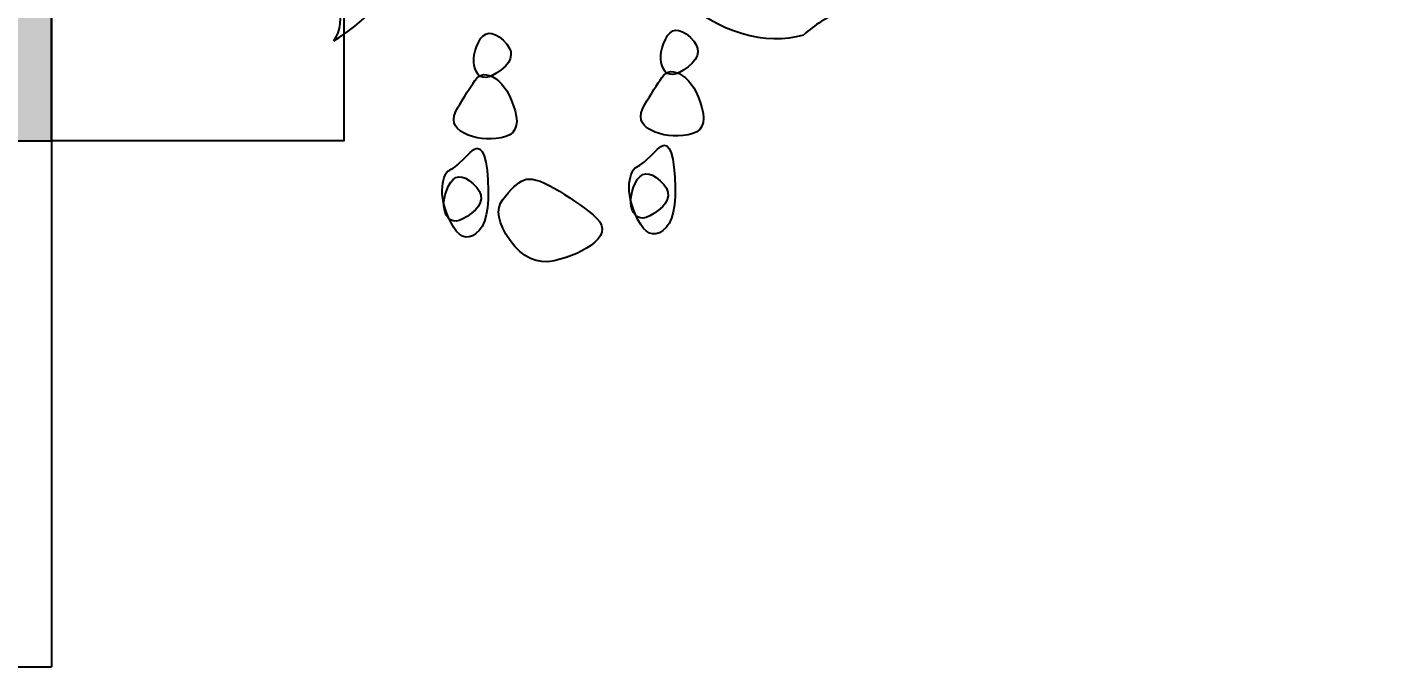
# Model space of a CAD drawing. Header units: millimetres. Extents: x 148889 to 229003, y -70503 to 111106.
# Drawn here: x 214967.6 to 215429.5, y -60731.1 to -60512.2 of the extents above; entities that cross this region are included whole.
import ezdxf

# ---------------------------------------------------------------- set-up
doc = ezdxf.new("R2010")
doc.units = ezdxf.units.MM
doc.header["$PDMODE"] = 3
for name, color, linetype in [('P-原墙线', 7, 'Continuous'), ('P-外部尺寸', 44, 'Continuous'), ('P-活动家具', 3, 'Continuous')]:
    doc.layers.add(name, color=color, linetype=linetype)
doc.styles.add('Arial', font='arial.ttf')
doc.dimstyles.new('1比80', dxfattribs={"dimscale": 80, "dimtxt": 2, "dimasz": 1.25, "dimexe": 1, "dimexo": 1, "dimgap": 0.25, "dimtad": 1, "dimdec": 0, "dimrnd": 0.005, "dimzin": 0, "dimdsep": 46, "dimtxsty": 'Arial', "dimblk": 'ARCHTICK', "dimcen": 0.125, "dimdle": 1, "dimclrd": 44, "dimclre": 44, "dimclrt": 50, "dimadec": 0, "dimazin": 0, "dimtfac": 1, "dimtdec": 0, "dimtix": 1, "dimtmove": 2, "dimatfit": 3, "dimldrblk": 'DOT', "dimfxl": 5, "dimfxlon": 1, "dimtvp": 1, "dimtolj": 1, "dimtzin": 0, "dimarcsym": 0})

# ---------------------------------------------------------------- blocks, each defined once
blk = doc.blocks.new('_ArchTick')
at = {"color": 0, "linetype": 'ByBlock', "const_width": 0.15}
blk.add_lwpolyline([(-0.5, -0.5), (0.5, 0.5)], dxfattribs=at)
blk = doc.blocks.new('*D311')
at = {"layer": 'Defpoints', "color": 0}
for p in [(214675.95, -60411.09), (218361.17, -60411.09), (215774.24, -64026.09)]:
    blk.add_point(p, dxfattribs=at)
at = {"layer": 'P-外部尺寸', "color": 44, "lineweight": -2}
for p, q in [((218361.17, -64106.09), (218361.17, -60331.09)), ((217961.17, -60411.09), (218441.17, -60411.09)), ((217961.17, -64026.09), (218441.17, -64026.09))]:
    blk.add_line(p, q, dxfattribs=at)
at = {"layer": 'P-外部尺寸', "color": 44, "lineweight": -2, "xscale": 100, "yscale": 100, "zscale": 100}
for p, rotation in [((218361.17, -60411.09), 90), ((218361.17, -64026.09), 270)]:
    blk.add_blockref('_ArchTick', p, dxfattribs=dict(at, rotation=rotation))
at = {"layer": 'P-外部尺寸', "color": 50, "insert": (218259.43, -62218.59), "char_height": 160, "attachment_point": 5, "rotation": 90, "style": 'Arial'}
blk.add_mtext('\\A1;3615', dxfattribs=at)
blk = doc.blocks.new('_Dot')
at = {"color": 0, "linetype": 'ByBlock', "lineweight": -2}
blk.add_line((-0.5, 0), (-1, 0), dxfattribs=at)
at = {"color": 0, "linetype": 'ByBlock', "const_width": 0.5}
blk.add_lwpolyline([(-0.25, 0, 1), (0.25, 0, 1)], format="xyb", close=True, dxfattribs=at)
blk = doc.blocks.new('A$C0E8316F6')
at = {"layer": 'P-活动家具', "color": 252}
for p, q in [((302.22, 78.31), (303.14, 78.92)), ((303.14, 78.92), (304.16, 79.19)), ((304.16, 79.19), (305.26, 79.11)), ((305.26, 79.11), (306.45, 78.68)), ((306.45, 78.68), (307.73, 77.91)), ((236.07, 73.55), (236.7, 75.01)), ((236.7, 75.01), (237.45, 76.32)), ((237.45, 76.32), (238.29, 77.28)), ((238.29, 77.28), (239.22, 77.89)), ((239.22, 77.89), (240.23, 78.16)), ((240.23, 78.16), (241.34, 78.08)), ((241.34, 78.08), (242.53, 77.65)), ((242.53, 77.65), (243.81, 76.88)), ((243.81, 76.88), (245.18, 75.76)), ((245.18, 75.76), (246.4, 74.46)), ((246.4, 74.46), (247.25, 73.18)), ((299.52, 73.18), (299.99, 74.58)), ((299.99, 74.58), (300.62, 76.04)), ((300.62, 76.04), (301.38, 77.35)), ((301.38, 77.35), (302.22, 78.31)), ((307.73, 77.91), (309.1, 76.78)), ((309.1, 76.78), (310.33, 75.49)), ((310.33, 75.49), (311.18, 74.21)), ((311.18, 74.21), (311.66, 72.93)), ((235.12, 69.52), (235.28, 70.81)), ((235.12, 68.28), (235.12, 69.52)), ((235.28, 70.81), (235.6, 72.15)), ((235.6, 72.15), (236.07, 73.55)), ((247.57, 69.38), (246.93, 68.13)), ((247.25, 73.18), (247.73, 71.9)), ((247.84, 70.64), (247.57, 69.38)), ((247.73, 71.9), (247.84, 70.64)), ((299.04, 69.31), (299.05, 70.55)), ((299.2, 68.13), (299.04, 69.31)), ((299.05, 70.55), (299.21, 71.84)), ((299.21, 71.84), (299.52, 73.18)), ((311.5, 70.41), (310.85, 69.16)), ((311.76, 71.67), (311.5, 70.41)), ((311.66, 72.93), (311.76, 71.67)), ((235.27, 67.11), (235.12, 68.28)), ((235.58, 65.98), (235.27, 67.11)), ((236.05, 64.91), (235.58, 65.98)), ((236.66, 64.02), (236.05, 64.91)), ((244.53, 65.66), (243.02, 64.58)), ((245.92, 66.89), (244.53, 65.66)), ((246.93, 68.13), (245.92, 66.89)), ((299.51, 67.01), (299.2, 68.13)), ((299.98, 65.94), (299.51, 67.01)), ((300.58, 65.04), (299.98, 65.94)), ((301.32, 64.43), (300.58, 65.04)), ((300.84, 64.44), (301.62, 64.83)), ((301.62, 64.83), (302.46, 65.01)), ((302.46, 65.01), (303.36, 64.99)), ((303.36, 64.99), (304.32, 64.76)), ((305.56, 64.8), (304.31, 64.29)), ((304.32, 64.76), (305.34, 64.33)), ((306.94, 65.61), (305.56, 64.8)), ((308.45, 66.69), (306.94, 65.61)), ((309.84, 67.92), (308.45, 66.69)), ((310.85, 69.16), (309.84, 67.92)), ((233.5, 59.03), (234.2, 60.1)), ((234.2, 60.1), (234.88, 61.1)), ((234.88, 61.1), (235.53, 62.03)), ((235.53, 62.03), (236.19, 62.82)), ((236.19, 62.82), (236.92, 63.41)), ((237.4, 63.4), (236.66, 64.02)), ((236.92, 63.41), (237.7, 63.8)), ((238.26, 63.07), (237.4, 63.4)), ((237.7, 63.8), (238.54, 63.98)), ((239.26, 63.02), (238.26, 63.07)), ((238.54, 63.98), (239.44, 63.96)), ((240.38, 63.26), (239.26, 63.02)), ((239.44, 63.96), (240.4, 63.73)), ((241.64, 63.77), (240.38, 63.26)), ((240.4, 63.73), (241.42, 63.3)), ((241.42, 63.3), (242.49, 62.67)), ((243.02, 64.58), (241.64, 63.77)), ((242.49, 62.67), (243.57, 61.85)), ((243.57, 61.85), (244.58, 60.88)), ((244.58, 60.88), (245.52, 59.74)), ((296.69, 58.91), (297.42, 60.06)), ((297.42, 60.06), (298.13, 61.13)), ((298.13, 61.13), (298.8, 62.13)), ((298.8, 62.13), (299.45, 63.06)), ((299.45, 63.06), (300.12, 63.85)), ((300.12, 63.85), (300.84, 64.44)), ((302.19, 64.1), (301.32, 64.43)), ((303.19, 64.05), (302.19, 64.1)), ((304.31, 64.29), (303.19, 64.05)), ((305.34, 64.33), (306.42, 63.7)), ((306.42, 63.7), (307.49, 62.88)), ((307.49, 62.88), (308.5, 61.91)), ((308.5, 61.91), (309.44, 60.77)), ((309.44, 60.77), (310.31, 59.47)), ((231.22, 55.38), (232.01, 56.67)), ((232.01, 56.67), (232.77, 57.88)), ((232.77, 57.88), (233.5, 59.03)), ((245.52, 59.74), (246.39, 58.45)), ((246.39, 58.45), (247.2, 56.99)), ((247.2, 56.99), (247.94, 55.37)), ((294.34, 55.05), (295.15, 56.41)), ((295.15, 56.41), (295.94, 57.7)), ((295.94, 57.7), (296.69, 58.91)), ((310.31, 59.47), (311.12, 58.02)), ((311.12, 58.02), (311.86, 56.4)), ((311.86, 56.4), (312.54, 54.63)), ((228.43, 49.86), (228.86, 51.18)), ((228.86, 51.18), (229.57, 52.59)), ((229.57, 52.59), (230.41, 54.02)), ((230.41, 54.02), (231.22, 55.38)), ((247.94, 55.37), (248.61, 53.6)), ((248.61, 53.6), (249.22, 51.66)), ((249.22, 51.66), (249.65, 49.75)), ((292.2, 49.66), (292.35, 50.89)), ((292.35, 50.89), (292.78, 52.21)), ((292.78, 52.21), (293.49, 53.62)), ((293.49, 53.62), (294.34, 55.05)), ((312.54, 54.63), (313.14, 52.69)), ((313.14, 52.69), (313.57, 50.78)), ((228.28, 48.63), (228.43, 49.86)), ((228.42, 47.5), (228.28, 48.63)), ((228.84, 46.47), (228.42, 47.5)), ((229.54, 45.53), (228.84, 46.47)), ((249.63, 46.58), (249.18, 45.31)), ((249.78, 48.06), (249.63, 46.58)), ((249.65, 49.75), (249.78, 48.06)), ((292.34, 48.53), (292.2, 49.66)), ((292.76, 47.5), (292.34, 48.53)), ((293.46, 46.56), (292.76, 47.5)), ((294.45, 45.72), (293.46, 46.56)), ((313.11, 46.34), (312.37, 45.28)), ((313.55, 47.6), (313.11, 46.34)), ((313.71, 49.09), (313.55, 47.6)), ((313.57, 50.78), (313.71, 49.09)), ((230.52, 44.69), (229.54, 45.53)), ((231.79, 43.94), (230.52, 44.69)), ((233.23, 43.31), (231.79, 43.94)), ((234.7, 42.8), (233.23, 43.31)), ((236.22, 42.41), (234.7, 42.8)), ((237.79, 42.15), (236.22, 42.41)), ((239.39, 42.02), (237.79, 42.15)), ((241.05, 42.01), (239.39, 42.02)), ((242.74, 42.13), (241.05, 42.01)), ((244.48, 42.37), (242.74, 42.13)), ((246.09, 42.79), (244.48, 42.37)), ((247.41, 43.41), (246.09, 42.79)), ((248.44, 44.25), (247.41, 43.41)), ((249.18, 45.31), (248.44, 44.25)), ((295.72, 44.97), (294.45, 45.72)), ((297.15, 44.34), (295.72, 44.97)), ((298.63, 43.83), (297.15, 44.34)), ((300.15, 43.44), (298.63, 43.83)), ((301.71, 43.18), (300.15, 43.44)), ((303.32, 43.05), (301.71, 43.18)), ((304.97, 43.04), (303.32, 43.05)), ((306.66, 43.16), (304.97, 43.04)), ((308.4, 43.4), (306.66, 43.16)), ((310.02, 43.82), (308.4, 43.4)), ((311.34, 44.44), (310.02, 43.82)), ((312.37, 45.28), (311.34, 44.44)), ((232.67, 36.11), (233.9, 37.37)), ((233.9, 37.37), (235.12, 38.39)), ((235.12, 38.39), (236.21, 38.79)), ((236.21, 38.79), (237.16, 38.55)), ((237.16, 38.55), (237.98, 37.69)), ((237.98, 37.69), (238.67, 36.2)), ((295.46, 36.02), (296.59, 37.13)), ((296.59, 37.13), (297.83, 38.4)), ((297.83, 38.4), (299.05, 39.42)), ((299.05, 39.42), (300.14, 39.81)), ((300.14, 39.81), (301.09, 39.58)), ((301.09, 39.58), (301.91, 38.72)), ((301.91, 38.72), (302.6, 37.22)), ((302.6, 37.22), (303.15, 35.1)), ((228.01, 31.98), (228.74, 32.51)), ((228.74, 32.51), (229.57, 33.19)), ((229.57, 33.19), (230.5, 34.02)), ((230.5, 34.02), (231.53, 34.99)), ((231.53, 34.99), (232.67, 36.11)), ((238.67, 36.2), (239.22, 34.07)), ((239.22, 34.07), (239.64, 31.33)), ((290.34, 32.15), (290.79, 32.39)), ((290.79, 32.39), (291.32, 32.63)), ((291.32, 32.63), (291.94, 33.01)), ((291.94, 33.01), (292.66, 33.54)), ((292.66, 33.54), (293.49, 34.22)), ((293.49, 34.22), (294.42, 35.05)), ((294.42, 35.05), (295.46, 36.02)), ((303.15, 35.1), (303.57, 32.35)), ((303.57, 32.35), (303.85, 28.98)), ((224.55, 26.87), (224.76, 27.91)), ((224.76, 27.91), (225.01, 28.83)), ((225.01, 28.83), (225.31, 29.61)), ((225.31, 29.61), (225.64, 30.25)), ((225.64, 30.25), (226.01, 30.75)), ((226.01, 30.75), (226.42, 31.12)), ((226.42, 31.12), (226.87, 31.36)), ((226.87, 31.36), (227.39, 31.6)), ((227.23, 27.21), (228.07, 28.17)), ((227.39, 31.6), (228.01, 31.98)), ((228.07, 28.17), (229, 28.78)), ((229, 28.78), (230.01, 29.05)), ((230.01, 29.05), (231.12, 28.97)), ((231.12, 28.97), (232.31, 28.54)), ((232.31, 28.54), (233.59, 27.77)), ((233.59, 27.77), (234.96, 26.64)), ((239.64, 31.33), (239.92, 27.95)), ((239.92, 27.95), (240.05, 24.43)), ((251.4, 27.52), (252.2, 27.93)), ((252.2, 27.93), (253.06, 28.19)), ((253.06, 28.19), (254.04, 28.28)), ((254.04, 28.28), (255.15, 28.19)), ((255.15, 28.19), (256.39, 27.93)), ((256.39, 27.93), (257.76, 27.5)), ((288.3, 26.71), (288.47, 27.89)), ((288.47, 27.89), (288.68, 28.94)), ((288.68, 28.94), (288.94, 29.86)), ((288.94, 29.86), (289.23, 30.63)), ((289.23, 30.63), (289.56, 31.28)), ((289.56, 31.28), (289.93, 31.78)), ((289.93, 31.78), (290.34, 32.15)), ((290.4, 26.93), (291.15, 28.23)), ((291.15, 28.23), (291.99, 29.2)), ((291.99, 29.2), (292.92, 29.81)), ((292.92, 29.81), (293.94, 30.08)), ((293.94, 30.08), (295.04, 30)), ((295.04, 30), (296.23, 29.57)), ((296.23, 29.57), (297.51, 28.8)), ((297.51, 28.8), (298.88, 27.67)), ((303.85, 28.98), (303.98, 25.46)), ((224.28, 24.39), (224.37, 25.68)), ((224.32, 23.03), (224.28, 24.39)), ((224.37, 25.68), (224.55, 26.87)), ((225.38, 23.04), (225.85, 24.44)), ((225.85, 24.44), (226.48, 25.9)), ((226.48, 25.9), (227.23, 27.21)), ((234.96, 26.64), (236.18, 25.35)), ((236.18, 25.35), (237.03, 24.07)), ((237.03, 24.07), (237.51, 22.79)), ((240.05, 24.43), (240, 21.26)), ((246.07, 22.56), (247.02, 23.69)), ((247.02, 23.69), (247.94, 24.69)), ((247.94, 24.69), (248.84, 25.57)), ((248.84, 25.57), (249.72, 26.34)), ((249.72, 26.34), (250.57, 26.99)), ((250.57, 26.99), (251.4, 27.52)), ((257.76, 27.5), (259.26, 26.88)), ((259.26, 26.88), (260.88, 26.1)), ((260.88, 26.1), (262.64, 25.14)), ((262.64, 25.14), (264.43, 24.08)), ((264.43, 24.08), (266.19, 23)), ((288.21, 25.42), (288.3, 26.71)), ((288.25, 24.06), (288.21, 25.42)), ((288.42, 22.63), (288.25, 24.06)), ((288.99, 22.72), (289.3, 24.07)), ((289.3, 24.07), (289.77, 25.47)), ((289.77, 25.47), (290.4, 26.93)), ((298.88, 27.67), (300.11, 26.38)), ((300.11, 26.38), (300.96, 25.1)), ((300.96, 25.1), (301.44, 23.82)), ((301.44, 23.82), (301.54, 22.56)), ((303.98, 25.46), (303.92, 22.29)), ((224.5, 21.6), (224.32, 23.03)), ((224.8, 20.09), (224.5, 21.6)), ((225.24, 18.51), (224.8, 20.09)), ((224.9, 20.41), (225.06, 21.7)), ((224.9, 19.17), (224.9, 20.41)), ((225.05, 17.99), (224.9, 19.17)), ((225.06, 21.7), (225.38, 23.04)), ((225.81, 16.86), (225.24, 18.51)), ((236.71, 19.02), (235.69, 17.78)), ((237.35, 20.27), (236.71, 19.02)), ((237.62, 21.53), (237.35, 20.27)), ((237.51, 22.79), (237.62, 21.53)), ((240, 21.26), (239.76, 18.44)), ((243.6, 16.91), (243.77, 18.49)), ((243.77, 18.49), (244.27, 19.97)), ((244.27, 19.97), (245.1, 21.32)), ((245.1, 21.32), (246.07, 22.56)), ((266.19, 23), (267.91, 21.89)), ((267.91, 21.89), (269.58, 20.76)), ((269.58, 20.76), (271.22, 19.61)), ((271.22, 19.61), (272.82, 18.44)), ((288.73, 21.12), (288.42, 22.63)), ((289.16, 19.54), (288.73, 21.12)), ((288.82, 20.2), (288.83, 21.43)), ((288.98, 19.02), (288.82, 20.2)), ((288.83, 21.43), (288.99, 22.72)), ((289.29, 17.9), (288.98, 19.02)), ((289.73, 17.89), (289.16, 19.54)), ((299.62, 18.81), (298.23, 17.58)), ((300.63, 20.05), (299.62, 18.81)), ((301.28, 21.3), (300.63, 20.05)), ((301.54, 22.56), (301.28, 21.3)), ((303.69, 19.47), (303.27, 17)), ((303.92, 22.29), (303.69, 19.47)), ((225.36, 16.87), (225.05, 17.99)), ((225.83, 15.8), (225.36, 16.87)), ((226.51, 15.14), (225.81, 16.86)), ((226.44, 14.9), (225.83, 15.8)), ((227.18, 14.29), (226.44, 14.9)), ((227.34, 13.35), (226.51, 15.14)), ((228.04, 13.96), (227.18, 14.29)), ((229.04, 13.91), (228.04, 13.96)), ((230.16, 14.14), (229.04, 13.91)), ((231.42, 14.66), (230.16, 14.14)), ((232.8, 15.47), (231.42, 14.66)), ((234.31, 16.55), (232.8, 15.47)), ((235.69, 17.78), (234.31, 16.55)), ((239.34, 15.98), (238.74, 13.86)), ((239.76, 18.44), (239.34, 15.98)), ((243.74, 15.21), (243.6, 16.91)), ((244.21, 13.39), (243.74, 15.21)), ((272.82, 18.44), (274.37, 17.24)), ((274.37, 17.24), (275.89, 16.02)), ((275.89, 16.02), (277.2, 14.8)), ((277.2, 14.8), (278.17, 13.59)), ((289.75, 16.83), (289.29, 17.9)), ((290.43, 16.17), (289.73, 17.89)), ((290.36, 15.93), (289.75, 16.83)), ((291.1, 15.32), (290.36, 15.93)), ((291.26, 14.37), (290.43, 16.17)), ((291.97, 14.99), (291.1, 15.32)), ((292.18, 12.71), (291.26, 14.37)), ((292.96, 14.94), (291.97, 14.99)), ((294.09, 15.17), (292.96, 14.94)), ((295.34, 15.69), (294.09, 15.17)), ((296.72, 16.49), (295.34, 15.69)), ((298.23, 17.58), (296.72, 16.49)), ((302.67, 14.89), (301.89, 13.12)), ((303.27, 17), (302.67, 14.89)), ((228.26, 11.68), (227.34, 13.35)), ((229.22, 10.36), (228.26, 11.68)), ((230.22, 9.38), (229.22, 10.36)), ((231.26, 8.75), (230.22, 9.38)), ((235.86, 9.6), (234.65, 8.87)), ((237, 10.67), (235.86, 9.6)), ((237.96, 12.09), (237, 10.67)), ((238.74, 13.86), (237.96, 12.09)), ((245, 11.46), (244.21, 13.39)), ((246.11, 9.42), (245, 11.46)), ((247.55, 7.26), (246.11, 9.42)), ((278.17, 13.59), (278.78, 12.4)), ((278.94, 10.06), (278.49, 8.91)), ((278.78, 12.4), (279.04, 11.22)), ((279.04, 11.22), (278.94, 10.06)), ((293.14, 11.39), (292.18, 12.71)), ((294.14, 10.41), (293.14, 11.39)), ((295.19, 9.77), (294.14, 10.41)), ((296.27, 9.48), (295.19, 9.77)), ((297.4, 9.52), (296.27, 9.48)), ((298.57, 9.9), (297.4, 9.52)), ((299.78, 10.63), (298.57, 9.9)), ((300.93, 11.7), (299.78, 10.63)), ((301.89, 13.12), (300.93, 11.7)), ((232.35, 8.45), (231.26, 8.75)), ((233.48, 8.49), (232.35, 8.45)), ((234.65, 8.87), (233.48, 8.49)), ((249.18, 5.21), (247.55, 7.26)), ((250.88, 3.5), (249.18, 5.21)), ((275.14, 5.6), (273.65, 4.61)), ((276.53, 6.67), (275.14, 5.6)), ((277.68, 7.78), (276.53, 6.67)), ((278.49, 8.91), (277.68, 7.78)), ((252.66, 2.12), (250.88, 3.5)), ((254.5, 1.09), (252.66, 2.12)), ((256.41, 0.39), (254.5, 1.09)), ((258.39, 0.02), (256.41, 0.39)), ((260.44, 0), (258.39, 0.02)), ((262.56, 0.31), (260.44, 0)), ((264.67, 0.83), (262.56, 0.31)), ((266.67, 1.43), (264.67, 0.83)), ((268.57, 2.11), (266.67, 1.43)), ((270.37, 2.86), (268.57, 2.11)), ((272.06, 3.7), (270.37, 2.86)), ((273.65, 4.61), (272.06, 3.7))]:
    blk.add_line(p, q, dxfattribs=at)
for centre, major_axis, start_param, end_param in [((325.68, 121.05), (-31.81, 38.34), 0.720169, 2.844164), ((122.31, 168.73), (-72.74, 87.67), 3.025974, 3.446499), ((173.42, 88.5), (-12.17, 14.67), 3.313971, 4.182233), ((401.59, 15.74), (-52.3, 63.04), -0.221575, 0.029652)]:
    blk.add_ellipse(centre, major_axis=major_axis, ratio=0.724907, start_param=start_param, end_param=end_param, dxfattribs=at)

msp = doc.modelspace()

# ---------------------------------------------------------------- hatches: boundary and pattern name
at = {"layer": 'P-原墙线'}
h = msp.add_hatch(color=8, dxfattribs=at)
h.dxf.hatch_style = 1
h.paths.add_polyline_path([(214675.95, -56581.09), (214675.95, -56891.09), (215085.95, -56891.09), (215085.95, -56581.09)])
h.paths.add_polyline_path([(214975.95, -60051.09), (214675.95, -60051.09), (214675.95, -60551.09), (214975.95, -60551.09)])
h.paths.add_polyline_path([(215075.95, -63926.09), (214675.95, -63926.09), (214675.95, -64276.09), (215075.95, -64276.09)])
h.paths.add_polyline_path([(216245.95, -64276.09), (216895.95, -64276.09), (216895.95, -63926.09), (216245.95, -63926.09)])
h.paths.add_polyline_path([(210055.95, -66006.09), (210055.95, -66426.09), (210430.95, -66426.09), (210430.95, -66006.09)])
h.paths.add_polyline_path([(212500.95, -67576.09), (212775.95, -67576.09), (212775.95, -67246.09), (212500.95, -67246.09)])
h.paths.add_polyline_path([(216245.95, -67336.09), (216245.95, -67576.09), (216895.95, -67576.09), (216895.95, -67336.09)])
h.paths.add_polyline_path([(204880.95, -65886.09), (204400.95, -65886.09), (204400.95, -66276.09), (204880.95, -66276.09)])
h.paths.add_polyline_path([(203430.95, -63806.09), (203430.95, -63556.09), (202860.95, -63556.09), (202860.95, -63806.09)])
h.paths.add_polyline_path([(202860.95, -60541.09), (202860.95, -60901.09), (203290.95, -60901.09), (203290.95, -60541.09)])
h.paths.add_polyline_path([(207180.95, -60811.09), (207180.95, -60491.09), (206760.95, -60491.09), (206760.95, -60811.09)])
h.paths.add_polyline_path([(209965.95, -60811.09), (210290.95, -60811.09), (210290.95, -60181.09), (209965.95, -60181.09)])
h.paths.add_polyline_path([(209185.95, -56581.09), (208945.95, -56581.09), (208945.95, -56941.09), (209185.95, -56941.09)])
h.paths.add_polyline_path([(207190.95, -57801.09), (207190.95, -57561.09), (206770.95, -57561.09), (206770.95, -57801.09)])
h.paths.add_polyline_path([(204890.95, -57561.09), (204460.95, -57561.09), (204460.95, -57801.09), (204890.95, -57801.09)])

# ---------------------------------------------------------------- linework, layer by layer
for p in [(214975.95, -60051.09), (214975.95, -60051.09), (214675.95, -60731.09)]:
    msp.add_line(p, (214975.95, -60731.09), dxfattribs=at)
msp.add_lwpolyline([(214675.95, -60551.09), (214975.95, -60551.09), (214975.95, -60051.09), (214675.95, -60051.09)], close=True, dxfattribs=at)
at = {"layer": 'P-活动家具'}
msp.add_lwpolyline([(214885.95, -59631.09), (215075.95, -59631.09), (215075.95, -60551.09), (214975.95, -60551.09), (214975.95, -60051.09), (214885.95, -60051.09), (214885.95, -59631.09)], dxfattribs=at)

# ---------------------------------------------------------------- block references
msp.add_blockref('A$C0E8316F6', (214885.24, -60592.46), dxfattribs=at)

# ---------------------------------------------------------------- dimensions: what is measured, and where the dimension line sits
at = {"layer": 'P-外部尺寸'}
dim = msp.add_linear_dim(base=(218361.17, -60411.09), p1=(215774.24, -64026.09), p2=(214675.95, -60411.09), angle=90, dimstyle='1比80', dxfattribs=at)
dim.commit()
dim.dimension.update_dxf_attribs({"geometry": '*D311', "text_midpoint": (218259.43, -62218.59)})

doc.saveas('drawing.dxf')
